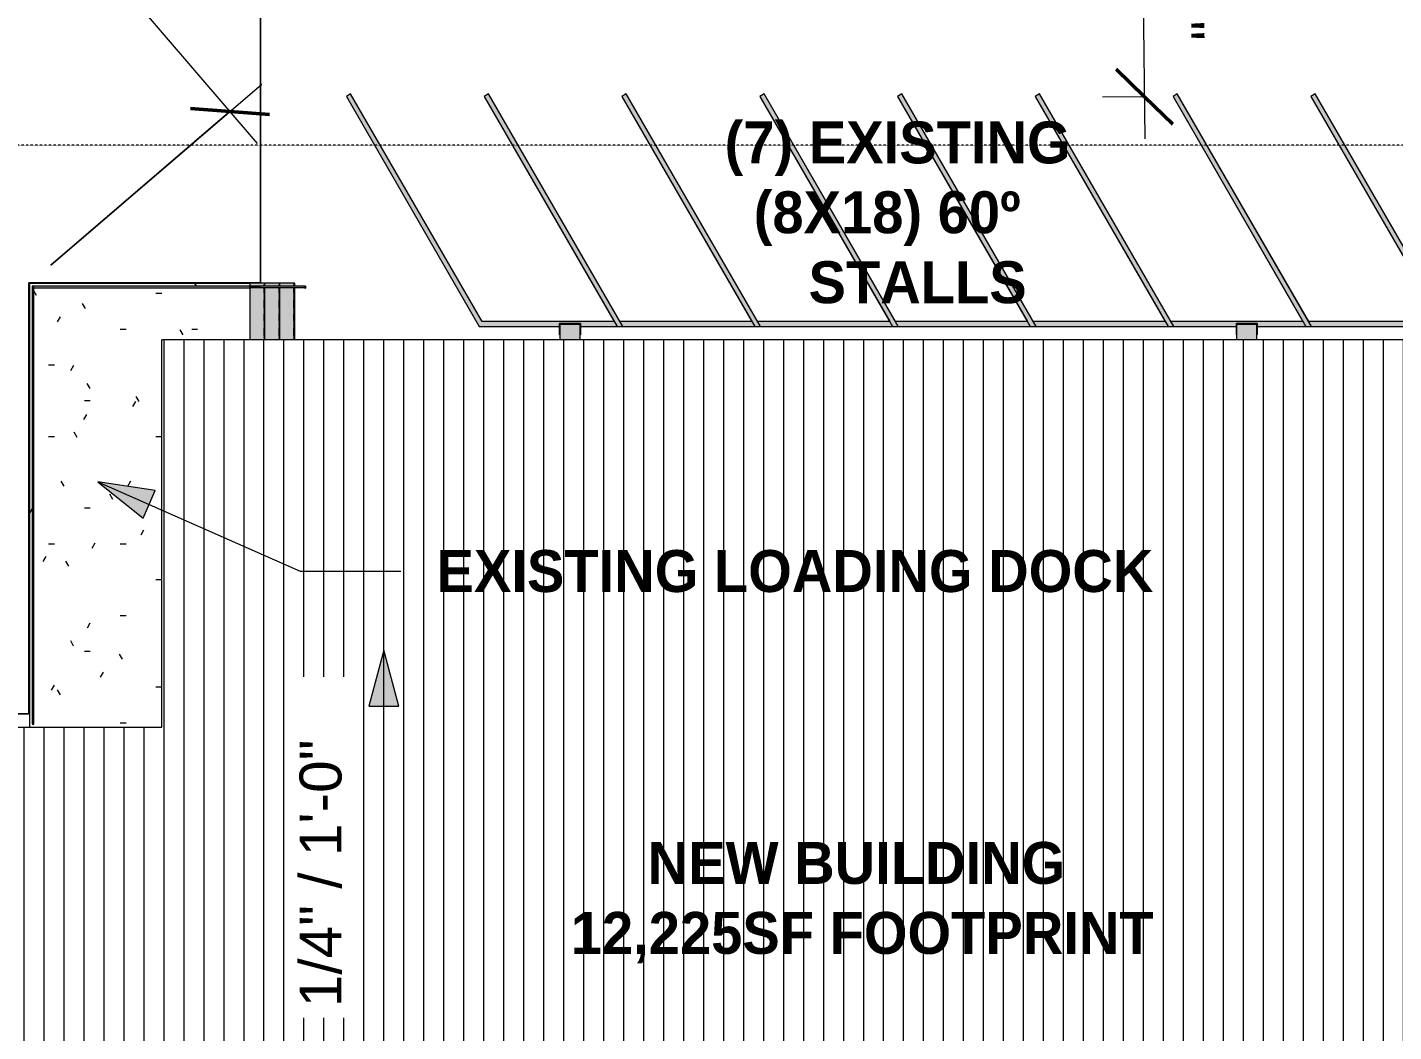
# Model space of a CAD drawing. Header units: inches. Extents: x -5728 to 634, y 9881 to 15115.
# Drawn here: x -3214 to -2115, y 11214 to 12022 of the extents above; entities that cross this region are included whole.
import ezdxf

# ---------------------------------------------------------------- set-up
doc = ezdxf.new("R2010")
doc.units = ezdxf.units.IN
doc.header["$MEASUREMENT"] = 0
doc.linetypes.add('Aligning Line 1_8_', pattern=[0.25, 0.125, -0.125])
doc.linetypes.add('Overhead 1_16_', pattern=[0.101562, 0.0625, -0.039062])
for name, color, linetype, lineweight in [('A-ANNO-DIMS', 211, 'Continuous', 9), ('A-ANNO-DIMS-360', 211, 'Continuous', 9), ('A-FLOR-HRAL', 11, 'Continuous', 9), ('A-ROOF', 132, 'Continuous', 9), ('A-ROOF-PATT', 132, 'Continuous', 9), ('C-BLDG-PADS', 91, 'Continuous', 9), ('C-PRKG', 3, 'Continuous', 9), ('C-PRKG-IDEN', 70, 'Continuous', 9), ('C-TOPO', 7, 'Continuous', 9), ('E-LITE-EQPM', 33, 'Continuous', 9), ('G-ANNO-DIMS', 111, 'Continuous', 9), ('G-ANNO-SYMB', 111, 'Aligning Line 1_8_', 9), ('G-ANNO-TEXT', 231, 'Continuous', 9), ('S-STRS', 31, 'Continuous', 9)]:
    doc.layers.add(name, color=color, linetype=linetype, lineweight=lineweight)
doc.styles.add('Arial', font='arial.ttf', dxfattribs={"height": 33.75})
doc.styles.add('Century Gothic', font='ufonts.com_century-gothic.ttf', dxfattribs={"height": 33.75})
doc.styles.add('Century Gothic_B', font='GOTHICB.TTF', dxfattribs={"height": 33.75})
doc.dimstyles.new('OD__1__Tol__', dxfattribs={"dimscale": 12, "dimtxt": 35.240679, "dimasz": 3.75, "dimexe": 2.8125, "dimexo": 1.875, "dimgap": 0.46875, "dimtad": 1, "dimdec": 0, "dimzin": 3, "dimdsep": 46, "dimlunit": 4, "dimtxsty": 'Century Gothic', "dimblk1": 'OBLIQUE', "dimblk2": 'OBLIQUE', "dimsah": 1, "dimcen": 0.09, "dimdle": 2.8125, "dimazin": 0, "dimtfac": 1, "dimtdec": 4, "dimtix": 1, "dimtmove": 0, "dimatfit": 3, "dimfxl": 1, "dimtvp": 1, "dimtfill": 1, "dimfrac": 2, "dimtolj": 1, "dimtzin": 0, "dimarcsym": 2})

# ---------------------------------------------------------------- blocks, each defined once
blk = doc.blocks.new('Railing - Lapeyre - 1 1_2_ Post-1355937-SITE PLAN')
at = {"layer": 'A-FLOR-HRAL'}
blk.add_hatch(color=256, dxfattribs=at).paths.add_polyline_path([(0.1, 0.7), (-0.2, 0.6), (-0.6, 0.3), (-0.6, 0), (-0.6, 0.1), (-0.4, 0.5), (0, 0.7)], flags=0)
blk.add_arc((0, 0), 0.75, 90, 180, dxfattribs=at)
blk = doc.blocks.new('Railing - Lapeyre - 1 1_2_ Post-V1-SITE PLAN')
at = {"layer": 'A-FLOR-HRAL'}
blk.add_hatch(color=256, dxfattribs=at).paths.add_polyline_path([(0, -0.8), (0.6, -0.3), (0.6, 0), (-0.8, 0), (-0.5, -0.4), (-0.2, -0.7), (0, -0.8)], flags=0)
blk.add_arc((0, 0), 0.75, 180, 360, dxfattribs=at)
blk = doc.blocks.new('Railing - Railing-1339868-SITE PLAN')
at = {"layer": 'A-FLOR-HRAL'}
for points in [[(-3210, 11461.9), (-3208.5, 11461.9), (-3208.6, 11812.5), (-3210, 11813.7), (-3210, 11475.4)], [(-3208.5, 11812.4), (-3035.1, 11812.5), (-3035.3, 11813.1), (-3035.1, 11813.5), (-3034.6, 11813.9), (-3209.9, 11813.8), (-3208.5, 11812.4)]]:
    blk.add_hatch(color=256, dxfattribs=at).paths.add_polyline_path(points, flags=0)
for p, q in [((-3034.6, 11813.9), (-3210, 11813.9)), ((-3210, 11813.9), (-3210, 11461.9)), ((-3208.5, 11812.4), (-3034.6, 11812.4)), ((-3208.5, 11461.9), (-3208.5, 11812.4)), ((-3034.6, 11813.9), (-3034.6, 11813.8)), ((-3208.5, 11461.9), (-3210, 11461.9))]:
    blk.add_line(p, q, dxfattribs=at)
blk.add_open_spline([(-3210, 11813.9), (-3210, 11813.9), (-3209.9, 11813.9), (-3209.9, 11813.8), (-3209.9, 11813.8), (-3209.8, 11813.8), (-3209.8, 11813.7), (-3209.7, 11813.7), (-3209.7, 11813.6), (-3209.6, 11813.5), (-3209.5, 11813.5), (-3209.5, 11813.4), (-3209.4, 11813.4), (-3209.4, 11813.3), (-3209.3, 11813.3), (-3209.3, 11813.2), (-3209.3, 11813.2), (-3209.2, 11813.1), (-3209.2, 11813.1), (-3209.1, 11813), (-3209.1, 11813), (-3209, 11813), (-3209, 11812.9), (-3208.9, 11812.9), (-3208.9, 11812.8), (-3208.8, 11812.8), (-3208.8, 11812.7), (-3208.7, 11812.7), (-3208.7, 11812.6), (-3208.6, 11812.6), (-3208.6, 11812.5), (-3208.6, 11812.5), (-3208.5, 11812.5), (-3208.5, 11812.4), (-3208.5, 11812.4), (-3208.5, 11812.4)], degree=3, knots=[0, 0, 0, 0, 0.083333, 0.125, 0.166667, 0.208333, 0.229167, 0.25, 0.291667, 0.333333, 0.354167, 0.375, 0.395833, 0.416667, 0.4375, 0.458333, 0.479167, 0.5, 0.520833, 0.541667, 0.5625, 0.583333, 0.604167, 0.625, 0.645833, 0.666667, 0.6875, 0.708333, 0.75, 0.770833, 0.791667, 0.833333, 0.875, 0.916667, 1, 1, 1, 1], dxfattribs=at)
at = {"rotation": 269.9999999999996}
blk.add_blockref('Railing - Lapeyre - 1 1_2_ Post-1355937-SITE PLAN', (-3034.6, 11813.1), dxfattribs=at)
blk.add_blockref('Railing - Lapeyre - 1 1_2_ Post-V1-SITE PLAN', (-3209.2, 11461.9))
blk = doc.blocks.new('Railing - Lapeyre - 1 1_2_ Post-1355956-SITE PLAN')
at = {"layer": 'A-FLOR-HRAL'}
blk.add_hatch(color=256, dxfattribs=at).paths.add_polyline_path([(0.7, 0.2), (0.4, 0.7), (-0.2, 0.6), (-0.5, 0.5), (-0.8, 0), (-0.7, -0.2), (-0.4, -0.6), (0, -0.8), (0.5, -0.5), (0.7, 0)], flags=0)
for start, end in [(360, 180), (180, 360)]:
    blk.add_arc((0, 0), 0.75, start, end, dxfattribs=at)
blk = doc.blocks.new('Railing - Lapeyre - 1 1_2_ Post-V2-SITE PLAN')
at = {"layer": 'A-FLOR-HRAL'}
blk.add_hatch(color=256, dxfattribs=at).paths.add_polyline_path([(0.7, 0), (0.6, 0.4), (0.3, 0.7), (-0.2, 0.6), (-0.7, 0.3), (-0.8, 0), (-0.7, -0.3), (-0.1, -0.7), (0.1, -0.7), (0.6, -0.4), (0.7, -0.2)], flags=0)
for start, end in [(360, 180), (180, 255), (270, 360)]:
    blk.add_arc((0, 0), 0.75, start, end, dxfattribs=at)
blk = doc.blocks.new('Railing - Railing-1340472-SITE PLAN')
at = {"layer": 'A-FLOR-HRAL'}
for points in [[(-3034, 11812.3), (-3026.2, 11812.4), (-3026.2, 11813.8), (-3034, 11813.7), (-3033.8, 11813), (-3034, 11812.5), (-3034.4, 11812.3)], [(-3008.9, 11812.3), (-2990.4, 11812.3), (-2990.8, 11812.7), (-2991, 11813), (-2990.9, 11813.4), (-2990.4, 11813.8), (-3026.2, 11813.8), (-3026.2, 11812.3), (-3010.6, 11812.3)]]:
    blk.add_hatch(color=256, dxfattribs=at).paths.add_polyline_path(points, flags=0)
for p, q in [((-3026.2, 11813.8), (-3034.6, 11813.8)), ((-3026.2, 11812.3), (-3034.6, 11812.3)), ((-2990.2, 11813.8), (-3026.2, 11813.8)), ((-2990.2, 11812.3), (-3026.2, 11812.3))]:
    blk.add_line(p, q, dxfattribs=at)
at = {"rotation": 270}
for name, p in [('Railing - Lapeyre - 1 1_2_ Post-V2-SITE PLAN', (-3034.6, 11813)), ('Railing - Lapeyre - 1 1_2_ Post-1355956-SITE PLAN', (-2990.2, 11813))]:
    blk.add_blockref(name, p, dxfattribs=at)
blk = doc.blocks.new('321723 - Pavement Markings - Parking - Angled - EXISTING _8X18_ 60º-1523241-SITE PLAN')
at = {"layer": 'C-PRKG'}
h = blk.add_hatch(color=254, dxfattribs=at)
h.paths.add_polyline_path([(110.9, 0), (0, 0), (108, -187.1), (111.5, -185.1), (6.9, -4), (113.2, -4), (110.9, -0.2)], flags=0)
h.paths.add_polyline_path([(115.5, 0), (114.3, -2), (117.8, -4)], flags=0)
h.paths.add_polyline_path([(117.8, -4), (218.9, -187.1), (222.3, -185.1), (151.3, -62.1)], flags=0)
h = blk.add_hatch(color=254, dxfattribs=at)
h.paths.add_polyline_path([(113.2, 0), (110.9, 0), (217.2, -184), (117.8, -4), (114.3, -2), (115.5, 0)], flags=0)
h.paths.add_polyline_path([(117.8, 0), (115.5, 0), (117.8, -4), (224, -4), (221.7, 0), (171.4, 0), (171.4, -2.3), (154.6, -2.3), (154.6, 0)], flags=0)
h.paths.add_polyline_path([(226.3, 0), (225.2, -2), (228.6, -4)], flags=0)
h.paths.add_polyline_path([(228.6, -4), (329.7, -187.1), (333.2, -185.1), (262.2, -62.1)], flags=0)
h = blk.add_hatch(color=254, dxfattribs=at)
h.paths.add_polyline_path([(221.7, 0), (329.7, -187.1), (228.6, -4), (225.2, -2), (226.3, 0), (224, 0)], flags=0)
h.paths.add_polyline_path([(329.7, 0), (226.3, 0), (228.6, -4), (334.9, -4), (332.6, 0)], flags=0)
h.paths.add_polyline_path([(337.2, 0), (336, -2), (339.5, -4)], flags=0)
h.paths.add_polyline_path([(339.5, -4), (440.6, -187.1), (444, -185.1), (372.2, -60.7)], flags=0)
h = blk.add_hatch(color=254, dxfattribs=at)
h.paths.add_polyline_path([(337.2, 0), (332.6, 0), (436.8, -180.2), (339.5, -4), (336, -2)], flags=0)
h.paths.add_polyline_path([(443.4, 0), (337.2, 0), (339.5, -4), (445.7, -4), (443.5, -0.2)], flags=0)
h.paths.add_polyline_path([(448, 0), (446.9, -2), (450.3, -4)], flags=0)
h.paths.add_polyline_path([(450.3, -4), (551.4, -187.1), (554.9, -185.1), (459.6, -20)], flags=0)
h = blk.add_hatch(color=254, dxfattribs=at)
h.paths.add_polyline_path([(448, 0), (443.4, 0), (551.4, -187.1), (450.3, -4), (446.9, -2)], flags=0)
h.paths.add_polyline_path([(554.3, 0), (448, 0), (450.3, -4), (556.6, -4), (554.4, -0.2)], flags=0)
h.paths.add_polyline_path([(558.9, 0), (557.7, -2), (561.2, -4)], flags=0)
h.paths.add_polyline_path([(561.2, -4), (662.3, -187.1), (665.7, -185.1), (580.4, -37.3)], flags=0)
h = blk.add_hatch(color=254, dxfattribs=at)
h.paths.add_polyline_path([(558.9, 0), (554.3, 0), (662.3, -187.1), (561.2, -4), (557.7, -2)], flags=0)
h.paths.add_polyline_path([(559, 0), (558.9, 0), (561.2, -4), (667.4, -4), (665.1, 0), (561.2, 0)], flags=0)
h.paths.add_polyline_path([(669.7, 0), (668.6, -2), (672, -4), (671.2, -2.6)], flags=0)
h.paths.add_polyline_path([(672, -4), (773.1, -187.1), (776.6, -185.1), (687.8, -31.3)], flags=0)
h = blk.add_hatch(color=254, dxfattribs=at)
h.paths.add_polyline_path([(669.7, 0), (665.1, 0), (773.1, -187.1), (672, -4), (668.6, -2), (669.1, -1.1)], flags=0)
h.paths.add_polyline_path([(716.7, 0), (715.9, 0), (715.9, -2.3), (699.1, -2.3), (699.1, 0), (669.7, 0), (672, -4), (778.3, -4), (884, -187.1), (887.4, -185.1), (780.6, 0), (725.1, 0)], flags=0)
for p, q in [((0, 0), (108, -187.1)), ((115.5, 0), (0, 0)), ((110.9, 0), (218.9, -187.1)), ((154.6, 0), (110.9, 0)), ((222.3, -185.1), (115.5, 0)), ((226.3, 0), (171.4, 0)), ((221.7, 0), (329.7, -187.1)), ((337.2, 0), (221.7, 0)), ((333.2, -185.1), (226.3, 0)), ((332.6, 0), (440.6, -187.1)), ((448, 0), (332.6, 0)), ((444, -185.1), (337.2, 0)), ((443.4, 0), (551.4, -187.1)), ((558.9, 0), (443.4, 0)), ((554.9, -185.1), (448, 0)), ((554.3, 0), (662.3, -187.1)), ((669.7, 0), (554.3, 0)), ((665.7, -185.1), (558.9, 0)), ((665.1, 0), (773.1, -187.1)), ((699.1, 0), (665.1, 0)), ((776.6, -185.1), (669.7, 0)), ((780.6, 0), (715.9, 0)), ((887.4, -185.1), (780.6, 0)), ((111.5, -185.1), (6.9, -4)), ((6.9, -4), (113.2, -4)), ((113.2, -4), (218.9, -187.1)), ((222.3, -185.1), (117.8, -4)), ((117.8, -4), (224, -4)), ((224, -4), (329.7, -187.1)), ((333.2, -185.1), (228.6, -4)), ((228.6, -4), (334.9, -4)), ((334.9, -4), (440.6, -187.1)), ((444, -185.1), (339.5, -4)), ((339.5, -4), (445.7, -4)), ((445.7, -4), (551.4, -187.1)), ((554.9, -185.1), (450.3, -4)), ((450.3, -4), (556.6, -4)), ((556.6, -4), (662.3, -187.1)), ((665.7, -185.1), (561.2, -4)), ((561.2, -4), (667.4, -4)), ((667.4, -4), (773.1, -187.1)), ((776.6, -185.1), (672, -4)), ((672, -4), (778.3, -4)), ((778.3, -4), (884, -187.1)), ((108, -187.1), (111.5, -185.1)), ((218.9, -187.1), (222.3, -185.1)), ((218.9, -187.1), (222.3, -185.1)), ((329.7, -187.1), (333.2, -185.1)), ((329.7, -187.1), (333.2, -185.1)), ((440.6, -187.1), (444, -185.1)), ((440.6, -187.1), (444, -185.1)), ((551.4, -187.1), (554.9, -185.1)), ((551.4, -187.1), (554.9, -185.1)), ((662.3, -187.1), (665.7, -185.1)), ((662.3, -187.1), (665.7, -185.1)), ((773.1, -187.1), (776.6, -185.1)), ((773.1, -187.1), (776.6, -185.1)), ((884, -187.1), (887.4, -185.1))]:
    blk.add_line(p, q, dxfattribs=at)
blk = doc.blocks.new('Pathway_Cooper_Streetworks_WKP_Pak_Glass - Pathway_Cooper_Streetworks_WKP_Pak_Glass-1556231-SITE PLAN')
at = {"layer": 'E-LITE-EQPM'}
for points in [[(-2776.1, 11783.3), (-2768.8, 11783.3), (-2768.8, 11783.7), (-2785.6, 11783.7), (-2785.6, 11783.3), (-2784.6, 11783.3)], [(-2769.3, 11774.6), (-2768.8, 11774.6), (-2768.8, 11783.3), (-2785.6, 11783.3), (-2785.6, 11774.6), (-2785.1, 11774.7), (-2785.1, 11783), (-2769.3, 11782.9), (-2769.3, 11774.6)], [(-2785.1, 11782.9), (-2785.1, 11783), (-2785.1, 11782.9)], [(-2785.1, 11770.6), (-2769.3, 11770.6), (-2769.3, 11783), (-2785.1, 11783), (-2785.1, 11773.8)]]:
    blk.add_hatch(color=256, dxfattribs=at).paths.add_polyline_path(points, flags=0)
h = blk.add_hatch(color=256, dxfattribs=at)
h.paths.add_polyline_path([(-2785.1, 11774.7), (-2785.1, 11774.9), (-2785.1, 11774.8)], flags=0)
h.paths.add_polyline_path([(-2769.3, 11774.7), (-2769.3, 11774.9), (-2769.3, 11774.7)], flags=0)
for p, q in [((-2785.6, 11783.3), (-2785.6, 11783.7)), ((-2768.8, 11783.7), (-2785.6, 11783.7)), ((-2785.6, 11774.6), (-2785.6, 11783.3)), ((-2768.8, 11783.3), (-2785.6, 11783.3)), ((-2785.1, 11774.6), (-2785.6, 11774.6)), ((-2785.1, 11782.9), (-2785.1, 11783)), ((-2769.3, 11783), (-2785.1, 11783)), ((-2785.1, 11770.6), (-2785.1, 11783)), ((-2769.3, 11783), (-2785.1, 11783)), ((-2785.1, 11774.7), (-2785.1, 11782.9)), ((-2769.3, 11783), (-2769.3, 11782.9)), ((-2769.3, 11783), (-2769.3, 11770.6)), ((-2769.3, 11782.9), (-2769.3, 11774.7)), ((-2768.8, 11774.6), (-2769.3, 11774.6)), ((-2768.8, 11783.7), (-2768.8, 11783.3)), ((-2768.8, 11783.3), (-2768.8, 11774.6))]:
    blk.add_line(p, q, dxfattribs=at)
blk = doc.blocks.new('DIMBLOCK3-SITE PLAN')
at = {"layer": 'A-ANNO-DIMS-360'}
for p, q in [((-2318, 12225.1), (-2314.7, 11932.4)), ((-2308.3, 12191.4), (-2351.4, 12191)), ((-2317.7, 12191.3), (-2308.3, 12191.4)), ((-2314.5, 11966.2), (-2348.8, 11965.8)), ((-2315.1, 11966.2), (-2314.5, 11966.2))]:
    blk.add_line(p, q, dxfattribs=at)
at = {"layer": 'A-ANNO-DIMS-360', "lineweight": 50}
for p, q in [((-2317.7, 12191.3), (-2340.4, 12213.6)), ((-2317.7, 12191.3), (-2294.9, 12169.1)), ((-2315.1, 11966.2), (-2337.8, 11988.4)), ((-2315.1, 11966.2), (-2292.3, 11944))]:
    blk.add_line(p, q, dxfattribs=at)
at = {"layer": 'A-ANNO-DIMS-360', "color": 0, "insert": (-2268.3, 12151.5), "char_height": 33.75, "width": 173.183, "attachment_point": 1, "rotation": 270.6523, "line_spacing_factor": 0.984502, "style": 'Century Gothic', "bg_fill": 3, "box_fill_scale": 1.25, "bg_fill_color": 256, "bg_fill_true_color": 13158600, "bg_fill_transparency": 0}
blk.add_mtext('18\' - 9"', dxfattribs=at)
blk = doc.blocks.new('_Oblique')
at = {"color": 0, "linetype": 'ByBlock', "lineweight": -2}
blk.add_line((-0.5, -0.5), (0.5, 0.5), dxfattribs=at)
blk = doc.blocks.new('DIMBLOCK4-SITE PLAN')
at = {"layer": 'A-ANNO-DIMS-360'}
for p, q in [((-3303.4, 12248.4), (-3028.8, 11928.7)), ((-3425.5, 12099.1), (-3255.8, 12244.8)), ((-3281.5, 12222.8), (-3425.5, 12099.1)), ((-3194.9, 11830.6), (-3025.2, 11976.3)), ((-3050.8, 11954.3), (-3194.9, 11830.6))]:
    blk.add_line(p, q, dxfattribs=at)
at = {"layer": 'A-ANNO-DIMS-360', "lineweight": 50}
for p, q in [((-3281.5, 12222.8), (-3313.2, 12225.2)), ((-3281.5, 12222.8), (-3249.7, 12220.4)), ((-3050.8, 11954.3), (-3082.5, 11956.7)), ((-3050.8, 11954.3), (-3019.1, 11951.9))]:
    blk.add_line(p, q, dxfattribs=at)
at = {"layer": 'A-ANNO-DIMS-360', "color": 0, "insert": (-3176.1, 12175.2), "char_height": 33.75, "width": 173.183, "attachment_point": 1, "rotation": 310.6602, "line_spacing_factor": 0.984502, "style": 'Century Gothic', "bg_fill": 3, "box_fill_scale": 1.25, "bg_fill_color": 256, "bg_fill_true_color": 13158600, "bg_fill_transparency": 0}
blk.add_mtext('29\' - 6"', dxfattribs=at)

msp = doc.modelspace()

# ---------------------------------------------------------------- hatches: boundary and pattern name
at = {"layer": 'A-ROOF-PATT'}
h = msp.add_hatch(dxfattribs=at)
h.set_pattern_fill('FP_1', color=256, style=0, pattern_type=2)
h.set_pattern_definition([(270, (0, 9.729), (16.082, 1e-15), [])])
h.paths.add_polyline_path([(-2831.8, 10783), (-1585.5, 10783), (-1585.5, 11770.6), (-3105.5, 11770.6), (-3105.5, 11458.8), (-3577.8, 11458.8), (-3577.8, 11053.9), (-3368.2, 11053.9), (-3368.2, 10794.1), (-3045.5, 10794.1), (-3045.5, 10783), (-3042.2, 10783)], flags=0)
h.paths.add_polyline_path([(-1799.2, 11068.1), (-1799.2, 11113.9), (-1739.8, 11113.9), (-1739.8, 11068.1), (-1787.4, 11068.1)], flags=0)
h.paths.add_polyline_path([(-1742, 11221.9), (-1799.2, 11221.9), (-1799.2, 11267.7), (-1739.8, 11267.7), (-1739.8, 11221.9)], flags=0)
h.paths.add_polyline_path([(-1739.8, 11375.7), (-1799.2, 11375.7), (-1799.2, 11421.5), (-1739.8, 11421.5)], flags=0)
at = {"layer": 'C-BLDG-PADS'}
h = msp.add_hatch(dxfattribs=at)
h.set_pattern_fill('FP_2', style=0, pattern_type=2)
h.set_pattern_definition([(0, (0, 0), (115.2, 28.8), [4.752, -81.648, 4.752, -81.648, -460.8]), (0, (0, 0), (115.2, 28.8), [-172.8, 4.752, -168.048, 4.752, -81.648, -201.6]), (0, (0, 0), (115.2, 28.8), [-432, 4.752, -52.848, 4.752, -139.248]), (120, (43.2, 14.4), (-82.54153, 85.366127), [4.752, -81.648, 4.752, -81.648, -460.8]), (120, (43.2, 14.4), (-82.54153, 85.366127), [-172.8, 4.752, -168.048, 4.752, -81.648, -201.6]), (120, (43.2, 14.4), (-82.54153, 85.366127), [-432, 4.752, -52.848, 4.752, -139.248]), (240, (57.6, 72), (-32.65847, -114.166127), [4.752, -81.648, 4.752, -81.648, -460.8]), (240, (57.6, 72), (-32.65847, -114.166127), [-172.8, 4.752, -168.048, 4.752, -81.648, -201.6]), (240, (57.6, 72), (-32.65847, -114.166127), [-432, 4.752, -52.848, 4.752, -139.248])])
h.paths.add_polyline_path([(-3105.5, 11458.8), (-3105.5, 11770.6), (-3034.6, 11770.6), (-3034.6, 11812.3), (-3208.5, 11812.4), (-3208.6, 11461.6), (-3208.8, 11461.3), (-3209.4, 11461.2), (-3209.7, 11461.4), (-3210, 11461.9), (-3209.9, 11813.9), (-3034.6, 11813.9), (-3034.6, 11815.9), (-3212, 11815.9), (-3212, 11458.8), (-3195, 11458.8)], flags=0)
at = {"layer": 'G-ANNO-DIMS'}
msp.add_hatch(color=256, dxfattribs=at).paths.add_polyline_path([(-2926.9, 11520.8), (-2939, 11475.8), (-2914.9, 11475.8)], flags=0)
at = {"layer": 'G-ANNO-TEXT', "lineweight": 20}
msp.add_hatch(color=147, dxfattribs=at).paths.add_polyline_path([(-3157, 11656.4), (-3120.7, 11627.2), (-3111, 11649.3)], flags=0)
at = {"layer": 'S-STRS'}
h = msp.add_hatch(color=254, dxfattribs=at)
h.paths.add_polyline_path([(-3022.6, 11770.6), (-3022.6, 11812.3), (-3034.6, 11812.3), (-3034.6, 11770.6)], flags=0)
h.paths.add_polyline_path([(-3022.6, 11813.8), (-3022.6, 11816.3), (-3034.6, 11816.3), (-3034.6, 11813.9), (-3033.7, 11813.8), (-3026.2, 11813.8)], flags=0)
h = msp.add_hatch(color=254, dxfattribs=at)
h.paths.add_polyline_path([(-3022.6, 11770.6), (-3010.6, 11770.6), (-3010.7, 11812.3), (-3022.6, 11812.3), (-3022.6, 11802.6)], flags=0)
h.paths.add_polyline_path([(-3022.6, 11813.8), (-3010.6, 11813.8), (-3010.6, 11816.3), (-3022.6, 11816.3)], flags=0)
h = msp.add_hatch(color=254, dxfattribs=at)
h.paths.add_polyline_path([(-2998.6, 11770.6), (-2998.6, 11812.3), (-3010.6, 11812.3), (-3010.6, 11770.6)], flags=0)
h.paths.add_polyline_path([(-3009.5, 11813.8), (-2998.6, 11813.8), (-2998.6, 11816.3), (-3010.6, 11816.3), (-3010.6, 11813.8)], flags=0)

# ---------------------------------------------------------------- linework, layer by layer
at = {"layer": 'A-ROOF'}
for p, q in [((-1585.5, 11770.6), (-3105.5, 11770.6)), ((-3105.5, 11458.8), (-3105.5, 11770.6)), ((-3577.8, 11458.8), (-3105.5, 11458.8))]:
    msp.add_line(p, q, dxfattribs=at)
at = {"layer": 'C-BLDG-PADS'}
for p, q in [((-3034.6, 11815.9), (-3212, 11815.9)), ((-3212, 11815.9), (-3212, 11458.8)), ((-3034.6, 11813.9), (-3034.6, 11815.9)), ((-3034.6, 11770.6), (-3034.6, 11812.3))]:
    msp.add_line(p, q, dxfattribs=at)
at = {"layer": 'C-TOPO'}
for p, q in [((-3026.2, 12038.4), (-3026.2, 11853)), ((-3026.2, 11853), (-3026.2, 12038.4)), ((-3026.2, 11853), (-3026.2, 11837.8)), ((-3026.2, 11837.8), (-3026.2, 11853)), ((-3026.2, 11837.8), (-3026.2, 11831.1)), ((-3026.2, 11831.1), (-3026.2, 11837.8)), ((-3026.2, 11831.1), (-3026.2, 11816.3)), ((-3026.2, 11816.4), (-3026.2, 11831.1)), ((-3026.2, 11816.4), (-3212.5, 11816.4)), ((-3212.5, 11816.4), (-3212.5, 11816.3)), ((-3212.5, 11816.3), (-3212.5, 11816.4)), ((-3212.5, 11816.4), (-3026.2, 11816.4)), ((-3212.5, 11816.3), (-3212.5, 11764.5)), ((-3212.5, 11764.5), (-3212.5, 11816.3)), ((-3026.2, 11816.3), (-3026.2, 11816.4)), ((-3212.5, 11764.5), (-3212.5, 11472.7)), ((-3212.5, 11472.7), (-3212.5, 11764.5)), ((-3212.5, 11469.5), (-3221.5, 11469.5)), ((-3221.5, 11469.5), (-3212.5, 11469.5)), ((-3212.5, 11472.7), (-3212.5, 11469.5)), ((-3212.5, 11469.5), (-3212.5, 11472.7))]:
    msp.add_line(p, q, dxfattribs=at)
at = {"layer": 'G-ANNO-DIMS'}
for p, q in [((-2926.9, 11520.8), (-2939, 11475.8)), ((-2914.9, 11475.8), (-2926.9, 11520.8)), ((-2926.9, 11160.8), (-2926.9, 11520.8)), ((-2939, 11475.8), (-2914.9, 11475.8))]:
    msp.add_line(p, q, dxfattribs=at)
at = {"layer": 'G-ANNO-SYMB'}
msp.add_line((-1448.5, 11927.3), (-4124.1, 11927.3), dxfattribs=at)
at = {"layer": 'G-ANNO-TEXT', "color": 147, "lineweight": 20}
for p, q in [((-3157, 11656.4), (-3120.7, 11627.2)), ((-3111, 11649.3), (-3157, 11656.4)), ((-3157, 11656.4), (-2994.3, 11584.5)), ((-3120.7, 11627.2), (-3111, 11649.3)), ((-2994.3, 11584.5), (-2913.4, 11584.5))]:
    msp.add_line(p, q, dxfattribs=at)
at = {"layer": 'S-STRS'}
for p, q in [((-3034.6, 11813.9), (-3034.6, 11816.3)), ((-3022.6, 11816.3), (-3034.6, 11816.3)), ((-3034.6, 11770.6), (-3034.6, 11812.3)), ((-3010.6, 11816.3), (-3022.6, 11816.3)), ((-3022.6, 11813.8), (-3022.6, 11816.3)), ((-3022.6, 11770.6), (-3022.6, 11812.3)), ((-2998.6, 11816.3), (-3010.6, 11816.3)), ((-3010.6, 11813.8), (-3010.6, 11816.3)), ((-3010.6, 11770.6), (-3010.6, 11812.3)), ((-2998.6, 11813.8), (-2998.6, 11816.3)), ((-2998.6, 11770.6), (-2998.6, 11812.3))]:
    msp.add_line(p, q, dxfattribs=at)
at = {"layer": 'S-STRS', "linetype": 'Overhead 1_16_'}
for p, q in [((-3023.3, 11813.8), (-3023.3, 11816.3)), ((-3023.3, 11770.6), (-3023.3, 11812.3)), ((-3011.3, 11813.8), (-3011.3, 11816.3)), ((-3011.3, 11770.6), (-3011.3, 11812.3)), ((-2999.3, 11813.8), (-2999.3, 11816.3)), ((-2999.3, 11770.6), (-2999.3, 11812.3))]:
    msp.add_line(p, q, dxfattribs=at)

# ---------------------------------------------------------------- block references
at = {"layer": 'A-FLOR-HRAL'}
for name in ['Railing - Railing-1339868-SITE PLAN', 'Railing - Railing-1340472-SITE PLAN']:
    msp.add_blockref(name, (0, 0), dxfattribs=at)
at = {"layer": 'C-PRKG', "rotation": 180}
msp.add_blockref('321723 - Pavement Markings - Parking - Angled - EXISTING _8X18_ 60º-1523241-SITE PLAN', (-2069.7, 11781.4), dxfattribs=at)
at = {"layer": 'E-LITE-EQPM'}
for p in [(0, 0), (544.5, 0)]:
    msp.add_blockref('Pathway_Cooper_Streetworks_WKP_Pak_Glass - Pathway_Cooper_Streetworks_WKP_Pak_Glass-1556231-SITE PLAN', p, dxfattribs=at)

# ---------------------------------------------------------------- texts
at = {"layer": 'C-PRKG-IDEN', "char_height": 33.75, "attachment_point": 1, "style": 'Century Gothic_B'}
for s, insert, width in [('(7) EXISTING', (-2652.8, 11946.3), 340.875), ('(8X18) 60º', (-2629.4, 11890.1), 284.062), ('STALLS', (-2585.3, 11833.8), 178.391)]:
    msp.add_mtext(s, dxfattribs=dict(at, insert=insert, width=width))
at = {"layer": 'G-ANNO-TEXT', "color": 147, "lineweight": 20, "char_height": 33.75, "attachment_point": 1, "style": 'Century Gothic_B'}
for s, insert, width in [('EXISTING LOADING DOCK', (-2884.6, 11601.4), 718.11), ('NEW BUILDING', (-2714.7, 11366.5), 403.369), ('12,225SF FOOTPRINT', (-2776.6, 11310.2), 553.354)]:
    msp.add_mtext(s, dxfattribs=dict(at, insert=insert, width=width))

# ---------------------------------------------------------------- next in the draw order: texts
at = {"layer": 'G-ANNO-DIMS', "insert": (-2994.8, 11233.5), "char_height": 33.75, "width": 257.423, "attachment_point": 1, "rotation": 90, "line_spacing_factor": 0.941778, "style": 'Arial', "bg_fill": 3, "box_fill_scale": 1.25, "bg_fill_color": 256, "bg_fill_true_color": 13158600, "bg_fill_transparency": 0}
msp.add_mtext('1/4" / 1\'-0"', dxfattribs=at)

# ---------------------------------------------------------------- next in the draw order: dimensions: what is measured, and where the dimension line sits
at = {"layer": 'A-ANNO-DIMS'}
for base, p1, p2, angle, override, picture, middle in [((-3050.8, 11954.3), (-3442.6, 12084.4), (-3212, 11815.9), 310.6602, {"dimpost": '<>', "dimfxl": 353.984374}, 'DIMBLOCK4-SITE PLAN', (-3148.4, 12103.8)), ((-2315.1, 11966.2), (-2285.8, 12191.7), (-2292, 11966.5), 270.6523, {"dimpost": '<>', "dimfxl": 225.328547}, 'DIMBLOCK3-SITE PLAN', (-2293, 12079))]:
    dim = msp.add_linear_dim(base=base, p1=p1, p2=p2, angle=angle, dimstyle='OD__1__Tol__', override=override, dxfattribs=at)
    dim.commit()
    dim.dimension.update_dxf_attribs({"geometry": picture, "text_midpoint": middle})

doc.saveas('drawing.dxf')
